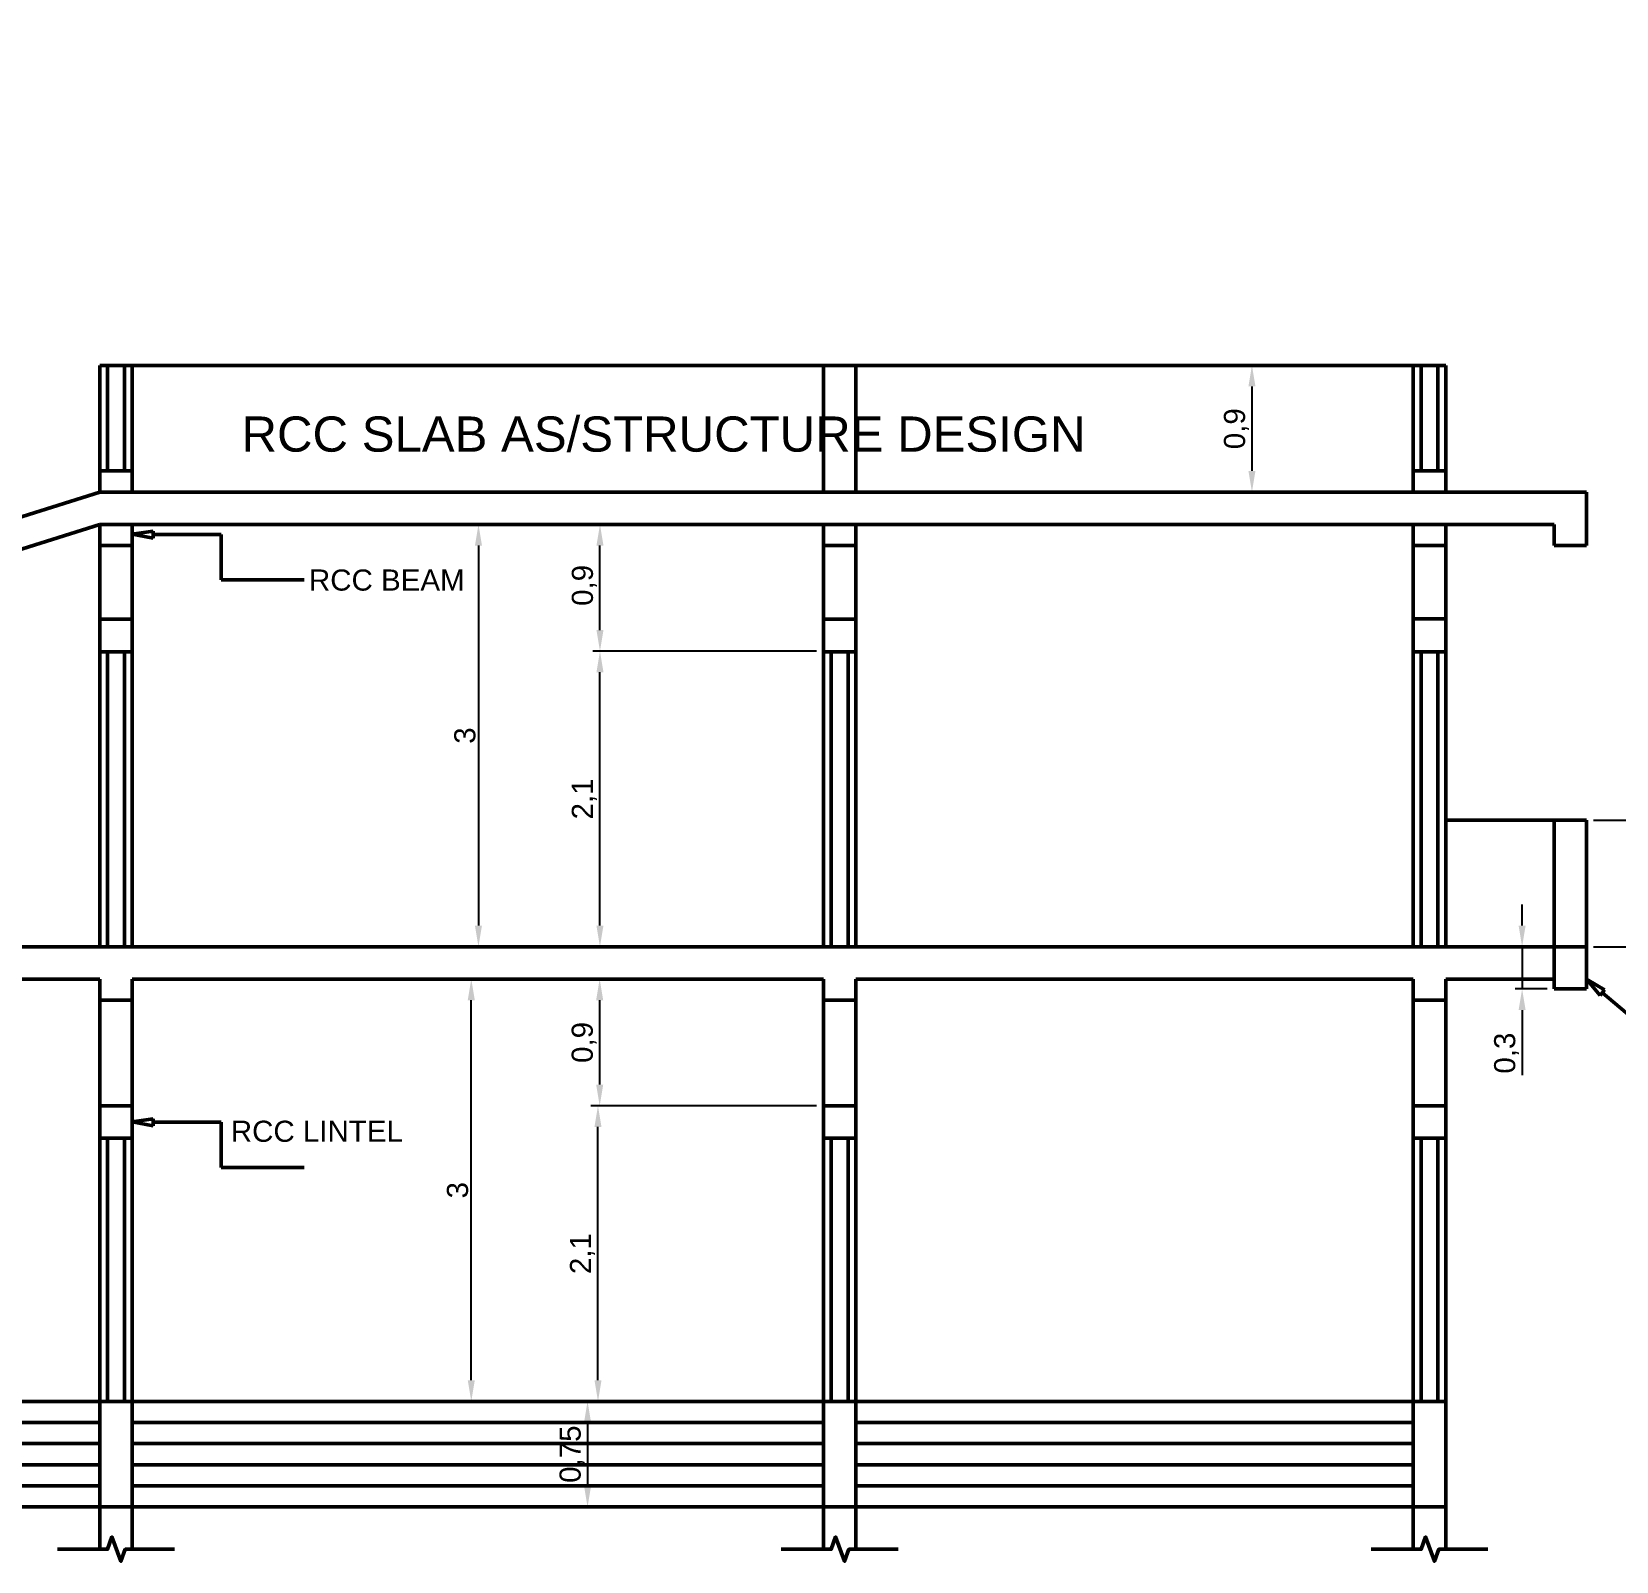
# Model space of a CAD drawing. Header units: metres. Extents: x 1078 to 2200, y 981 to 1979.
# Drawn here: x 1101.47 to 1112.72, y 1001.75 to 1012.61 of the extents above; entities that cross this region are included whole.
import ezdxf

# ---------------------------------------------------------------- set-up
doc = ezdxf.new("R2010")
doc.units = ezdxf.units.M
doc.layers.add('wall', color=7, linetype='Continuous', lineweight=50, plot=False)
doc.styles.get("Standard").update_dxf_attribs({"font": 'arial.ttf'})
doc.dimstyles.new('ISO-25', dxfattribs={"dimtxt": 0.15, "dimasz": 0.15, "dimexe": 0.05, "dimexo": 0.05, "dimgap": 0.02, "dimtad": 1, "dimtxsty": 'Standard', "dimcen": 2.5, "dimadec": 0, "dimazin": 0, "dimtfac": 1, "dimtmove": 0, "dimatfit": 3, "dimfxl": 1, "dimarcsym": 0})
pattern_1 = [(0, (0, 0), (0, 6.985), [5.08, -1.905]), (90, (0, 0), (-6.985, 4e-16), [5.08, -1.905])]
pattern_2 = [(0, (2.8176, 3.0386), (0, 6.985), [5.08, -1.905]), (90, (2.8176, 3.0386), (-6.985, 4e-16), [5.08, -1.905])]
pattern_3 = [(0, (0.3264, -2.611), (0, 6.985), [5.08, -1.905]), (90, (0.3264, -2.611), (-6.985, 4e-16), [5.08, -1.905])]
pattern_4 = [(0, (0, -2.3705), (0, 6.985), [5.08, -1.905]), (90, (0, -2.3705), (-6.985, 4e-16), [5.08, -1.905])]

# ---------------------------------------------------------------- blocks, each defined once
blk = doc.blocks.new('*D7')
at = {"layer": 'Defpoints', "color": 0, "transparency": 16777216}
for p in [(1105.488, 1004.983), (1107.089, 1004.983), (1107.089, 1002.883)]:
    blk.add_point(p, dxfattribs=at)
at = {"layer": 'wall', "color": 0, "lineweight": -2, "transparency": 16777216}
for p, q in [((1107.039, 1004.983), (1105.438, 1004.983)), ((1105.488, 1003.033), (1105.488, 1004.833)), ((1107.039, 1002.883), (1105.438, 1002.883))]:
    blk.add_line(p, q, dxfattribs=at)
at = {"layer": 'wall', "color": 0, "transparency": 16777216}
for points in [[(1105.463, 1004.833), (1105.513, 1004.833), (1105.488, 1004.983)], [(1105.463, 1003.033), (1105.513, 1003.033), (1105.488, 1002.883)]]:
    blk.add_solid(points, dxfattribs=at)
at = {"layer": 'wall', "color": 0, "transparency": 16777216, "insert": (1105.378, 1003.933), "char_height": 0.15, "attachment_point": 5, "rotation": 90}
blk.add_mtext('2,1', dxfattribs=at)
blk = doc.blocks.new('*D8')
at = {"layer": 'Defpoints', "color": 0, "transparency": 16777216}
for p in [(1105.5, 1005.883), (1107.089, 1005.883), (1107.089, 1004.983)]:
    blk.add_point(p, dxfattribs=at)
at = {"layer": 'wall', "color": 0, "lineweight": -2, "transparency": 16777216}
for p, q in [((1107.039, 1005.883), (1105.45, 1005.883)), ((1105.5, 1005.133), (1105.5, 1005.733)), ((1107.039, 1004.983), (1105.45, 1004.983))]:
    blk.add_line(p, q, dxfattribs=at)
at = {"layer": 'wall', "color": 0, "transparency": 16777216}
for points in [[(1105.475, 1005.733), (1105.525, 1005.733), (1105.5, 1005.883)], [(1105.475, 1005.133), (1105.525, 1005.133), (1105.5, 1004.983)]]:
    blk.add_solid(points, dxfattribs=at)
at = {"layer": 'wall', "color": 0, "transparency": 16777216, "insert": (1105.39, 1005.433), "char_height": 0.15, "attachment_point": 5, "rotation": 90}
blk.add_mtext('0,9', dxfattribs=at)
blk = doc.blocks.new('*D9')
at = {"layer": 'Defpoints', "color": 0, "transparency": 16777216}
for p in [(1104.588, 1005.883), (1107.089, 1005.883), (1107.089, 1002.883)]:
    blk.add_point(p, dxfattribs=at)
at = {"layer": 'wall', "color": 0, "lineweight": -2, "transparency": 16777216}
for p, q in [((1107.039, 1005.883), (1104.538, 1005.883)), ((1104.588, 1003.033), (1104.588, 1005.733)), ((1107.039, 1002.883), (1104.538, 1002.883))]:
    blk.add_line(p, q, dxfattribs=at)
at = {"layer": 'wall', "color": 0, "transparency": 16777216}
for points in [[(1104.563, 1005.733), (1104.613, 1005.733), (1104.588, 1005.883)], [(1104.563, 1003.033), (1104.613, 1003.033), (1104.588, 1002.883)]]:
    blk.add_solid(points, dxfattribs=at)
at = {"layer": 'wall', "color": 0, "transparency": 16777216, "insert": (1104.491, 1004.383), "char_height": 0.15, "attachment_point": 5, "rotation": 90}
blk.add_mtext('3', dxfattribs=at)
blk = doc.blocks.new('*D10')
at = {"layer": 'Defpoints', "color": 0, "transparency": 16777216}
for p in [(1107.089, 1002.883), (1105.414, 1002.133), (1107.089, 1002.133)]:
    blk.add_point(p, dxfattribs=at)
at = {"layer": 'wall', "color": 0, "lineweight": -2, "transparency": 16777216}
for p, q in [((1107.039, 1002.883), (1105.364, 1002.883)), ((1105.414, 1002.733), (1105.414, 1002.283)), ((1107.039, 1002.133), (1105.364, 1002.133))]:
    blk.add_line(p, q, dxfattribs=at)
at = {"layer": 'wall', "color": 0, "transparency": 16777216}
for points in [[(1105.389, 1002.733), (1105.439, 1002.733), (1105.414, 1002.883)], [(1105.389, 1002.283), (1105.439, 1002.283), (1105.414, 1002.133)]]:
    blk.add_solid(points, dxfattribs=at)
at = {"layer": 'wall', "color": 0, "transparency": 16777216, "insert": (1105.304, 1002.508), "char_height": 0.15, "attachment_point": 5, "rotation": 90}
blk.add_mtext('0,75', dxfattribs=at)
blk = doc.blocks.new('*D11')
at = {"layer": 'Defpoints', "color": 0, "transparency": 16777216}
for p in [(1105.502, 1009.113), (1107.089, 1009.113), (1107.089, 1008.213)]:
    blk.add_point(p, dxfattribs=at)
at = {"layer": 'wall', "color": 0, "lineweight": -2, "transparency": 16777216}
for p, q in [((1107.039, 1009.113), (1105.452, 1009.113)), ((1105.502, 1008.363), (1105.502, 1008.963)), ((1107.039, 1008.213), (1105.452, 1008.213))]:
    blk.add_line(p, q, dxfattribs=at)
at = {"layer": 'wall', "color": 0, "transparency": 16777216}
for points in [[(1105.477, 1008.963), (1105.527, 1008.963), (1105.502, 1009.113)], [(1105.477, 1008.363), (1105.527, 1008.363), (1105.502, 1008.213)]]:
    blk.add_solid(points, dxfattribs=at)
at = {"layer": 'wall', "color": 0, "transparency": 16777216, "insert": (1105.391, 1008.68), "char_height": 0.15, "attachment_point": 5, "rotation": 90}
blk.add_mtext('0,9', dxfattribs=at)
blk = doc.blocks.new('*D12')
at = {"layer": 'Defpoints', "color": 0, "transparency": 16777216}
for p in [(1111.509, 1010.243), (1110.133, 1009.343), (1111.509, 1009.343)]:
    blk.add_point(p, dxfattribs=at)
at = {"layer": 'wall', "color": 0, "lineweight": -2, "transparency": 16777216}
for p, q in [((1111.459, 1010.243), (1110.083, 1010.243)), ((1110.133, 1010.093), (1110.133, 1009.493)), ((1111.459, 1009.343), (1110.083, 1009.343))]:
    blk.add_line(p, q, dxfattribs=at)
at = {"layer": 'wall', "color": 0, "transparency": 16777216}
for points in [[(1110.108, 1010.093), (1110.158, 1010.093), (1110.133, 1010.243)], [(1110.108, 1009.493), (1110.158, 1009.493), (1110.133, 1009.343)]]:
    blk.add_solid(points, dxfattribs=at)
at = {"layer": 'wall', "color": 0, "transparency": 16777216, "insert": (1110.023, 1009.793), "char_height": 0.15, "attachment_point": 5, "rotation": 90}
blk.add_mtext('0,9', dxfattribs=at)
blk = doc.blocks.new('*D13')
at = {"layer": 'Defpoints', "color": 0, "transparency": 16777216}
for p in [(1105.502, 1008.213), (1107.089, 1008.213), (1107.089, 1006.113)]:
    blk.add_point(p, dxfattribs=at)
at = {"layer": 'wall', "color": 0, "lineweight": -2, "transparency": 16777216}
for p, q in [((1107.039, 1008.213), (1105.452, 1008.213)), ((1105.502, 1006.263), (1105.502, 1008.063)), ((1107.039, 1006.113), (1105.452, 1006.113))]:
    blk.add_line(p, q, dxfattribs=at)
at = {"layer": 'wall', "color": 0, "transparency": 16777216}
for points in [[(1105.477, 1008.063), (1105.527, 1008.063), (1105.502, 1008.213)], [(1105.477, 1006.263), (1105.527, 1006.263), (1105.502, 1006.113)]]:
    blk.add_solid(points, dxfattribs=at)
at = {"layer": 'wall', "color": 0, "transparency": 16777216, "insert": (1105.391, 1007.163), "char_height": 0.15, "attachment_point": 5, "rotation": 90}
blk.add_mtext('2,1', dxfattribs=at)
blk = doc.blocks.new('*D14')
at = {"layer": 'Defpoints', "color": 0, "transparency": 16777216}
for p in [(1107.089, 1009.113), (1104.639, 1006.113), (1107.089, 1006.113)]:
    blk.add_point(p, dxfattribs=at)
at = {"layer": 'wall', "color": 0, "lineweight": -2, "transparency": 16777216}
for p, q in [((1107.039, 1009.113), (1104.589, 1009.113)), ((1104.639, 1008.963), (1104.639, 1006.263)), ((1107.039, 1006.113), (1104.589, 1006.113))]:
    blk.add_line(p, q, dxfattribs=at)
at = {"layer": 'wall', "color": 0, "transparency": 16777216}
for points in [[(1104.614, 1008.963), (1104.664, 1008.963), (1104.639, 1009.113)], [(1104.614, 1006.263), (1104.664, 1006.263), (1104.639, 1006.113)]]:
    blk.add_solid(points, dxfattribs=at)
at = {"layer": 'wall', "color": 0, "transparency": 16777216, "insert": (1104.543, 1007.613), "char_height": 0.15, "attachment_point": 5, "rotation": 90}
blk.add_mtext('3', dxfattribs=at)
blk = doc.blocks.new('*D19')
at = {"layer": 'Defpoints', "color": 0, "transparency": 16777216}
for p in [(1112.279, 1006.113), (1112.052, 1005.813), (1112.279, 1005.813)]:
    blk.add_point(p, dxfattribs=at)
at = {"layer": 'wall', "color": 0, "lineweight": -2, "transparency": 16777216}
for p, q in [((1112.052, 1006.263), (1112.052, 1006.413)), ((1112.229, 1006.113), (1112.002, 1006.113)), ((1112.052, 1006.113), (1112.052, 1005.813)), ((1112.229, 1005.813), (1112.002, 1005.813)), ((1112.052, 1005.663), (1112.052, 1005.2))]:
    blk.add_line(p, q, dxfattribs=at)
at = {"layer": 'wall', "color": 0, "transparency": 16777216}
for points in [[(1112.027, 1006.263), (1112.077, 1006.263), (1112.052, 1006.113)], [(1112.027, 1005.663), (1112.077, 1005.663), (1112.052, 1005.813)]]:
    blk.add_solid(points, dxfattribs=at)
at = {"layer": 'wall', "color": 0, "transparency": 16777216, "insert": (1111.942, 1005.357), "char_height": 0.15, "attachment_point": 5, "rotation": 90}
blk.add_mtext('0,3', dxfattribs=at)
blk = doc.blocks.new('*D33')
at = {"layer": 'Defpoints', "color": 0, "transparency": 16777216}
for p in [(1112.509, 1007.013), (1112.509, 1006.113), (1113.465, 1006.113)]:
    blk.add_point(p, dxfattribs=at)
at = {"layer": 'wall', "color": 0, "lineweight": -2, "transparency": 16777216}
for p, q in [((1112.559, 1007.013), (1113.515, 1007.013)), ((1113.465, 1006.863), (1113.465, 1006.263)), ((1112.559, 1006.113), (1113.515, 1006.113))]:
    blk.add_line(p, q, dxfattribs=at)
at = {"layer": 'wall', "color": 0, "transparency": 16777216}
for points in [[(1113.44, 1006.863), (1113.49, 1006.863), (1113.465, 1007.013)], [(1113.44, 1006.263), (1113.49, 1006.263), (1113.465, 1006.113)]]:
    blk.add_solid(points, dxfattribs=at)
at = {"layer": 'wall', "color": 0, "transparency": 16777216, "insert": (1113.355, 1006.563), "char_height": 0.15, "attachment_point": 5, "rotation": 90}
blk.add_mtext('0,9', dxfattribs=at)

msp = doc.modelspace()

# ---------------------------------------------------------------- hatches: boundary and pattern name
at = {"layer": 'wall', "true_color": 0x000000}
h = msp.add_hatch(dxfattribs=at)
h.set_pattern_fill('ANGLE', color=18)
h.set_pattern_definition(pattern_1)
h.paths.add_polyline_path([(1102.124, 1012.614), (1102.004, 1012.614), (1102.004, 1011.864), (1102.124, 1011.864)])
h = msp.add_hatch(dxfattribs=at)
h.set_pattern_fill('ANGLE', color=18)
h.set_pattern_definition(pattern_1)
h.paths.add_polyline_path([(1111.454, 1012.614), (1111.334, 1012.614), (1111.334, 1011.864), (1111.454, 1011.864)])
h = msp.add_hatch(dxfattribs=at)
h.set_pattern_fill('ANGLE', color=18)
h.set_pattern_definition(pattern_1)
h.paths.add_polyline_path([(1102.124, 1012.354), (1102.004, 1012.354), (1102.004, 1011.604), (1102.124, 1011.604)])
h = msp.add_hatch(dxfattribs=at)
h.set_pattern_fill('ANGLE', color=18)
h.set_pattern_definition(pattern_1)
h.paths.add_polyline_path([(1111.454, 1012.354), (1111.334, 1012.354), (1111.334, 1011.604), (1111.454, 1011.604)])
h = msp.add_hatch(dxfattribs=at)
h.set_pattern_fill('ANGLE', color=18)
h.set_pattern_definition(pattern_1)
h.paths.add_polyline_path([(1101.949, 1011.484), (1101.949, 1011.714), (1098.997, 1010.784), (1098.997, 1010.584), (1099.219, 1010.584), (1099.219, 1010.624), (1099.319, 1010.655), (1099.319, 1010.814), (1099.549, 1010.814), (1099.549, 1010.728)])
h = msp.add_hatch(dxfattribs=at)
h.set_pattern_fill('ANGLE', color=18)
h.set_pattern_definition(pattern_1)
h.paths.add_polyline_path([(1112.509, 1011.714), (1111.509, 1011.714), (1101.949, 1011.714), (1101.949, 1011.484), (1112.279, 1011.484), (1112.279, 1011.334), (1112.509, 1011.334)])
h = msp.add_hatch(dxfattribs=at)
h.set_pattern_fill('ANGLE', color=18)
h.set_pattern_definition(pattern_1)
h.paths.add_polyline_path([(1102.179, 1011.484), (1101.949, 1011.484), (1101.949, 1011.334), (1102.179, 1011.334)])
h = msp.add_hatch(dxfattribs=at)
h.set_pattern_fill('ANGLE', color=18)
h.set_pattern_definition(pattern_1)
h.paths.add_polyline_path([(1107.319, 1011.484), (1107.089, 1011.484), (1107.089, 1011.334), (1107.319, 1011.334)])
h = msp.add_hatch(dxfattribs=at)
h.set_pattern_fill('ANGLE', color=18)
h.set_pattern_definition(pattern_1)
h.paths.add_polyline_path([(1111.509, 1011.484), (1111.279, 1011.484), (1111.279, 1011.334), (1111.509, 1011.334)])
h = msp.add_hatch(dxfattribs=at)
h.set_pattern_fill('ANGLE', color=18)
h.set_pattern_definition(pattern_1)
h.paths.add_polyline_path([(1102.179, 1011.354), (1101.949, 1011.354), (1101.949, 1011.204), (1102.179, 1011.204)])
h.paths.add_polyline_path([(1107.319, 1011.354), (1107.089, 1011.354), (1107.089, 1011.204), (1107.319, 1011.204)])
h.paths.add_polyline_path([(1111.509, 1011.354), (1111.279, 1011.354), (1111.279, 1011.204), (1111.509, 1011.204)])
h.paths.add_polyline_path([(1111.509, 1008.254), (1111.279, 1008.254), (1111.279, 1008.104), (1111.509, 1008.104)])
h.paths.add_polyline_path([(1107.319, 1008.254), (1107.089, 1008.254), (1107.089, 1008.104), (1107.319, 1008.104)])
h.paths.add_polyline_path([(1102.179, 1008.254), (1101.949, 1008.254), (1101.949, 1008.104), (1102.179, 1008.104)])
h = msp.add_hatch(dxfattribs=at)
h.set_pattern_fill('ANGLE', color=18)
h.set_pattern_definition([(0, (1.647, 0.762), (0, 6.985), [5.08, -1.905]), (90, (1.647, 0.762), (-6.985, 4e-16), [5.08, -1.905])])
h.paths.add_polyline_path([(1102.179, 1010.81), (1101.949, 1010.81), (1101.949, 1010.58), (1102.179, 1010.58)])
h = msp.add_hatch(dxfattribs=at)
h.set_pattern_fill('ANGLE', color=18)
h.set_pattern_definition([(0, (6.5054, 0.364), (0, 6.985), [5.08, -1.905]), (90, (6.5054, 0.364), (-6.985, 4e-16), [5.08, -1.905])])
h.paths.add_polyline_path([(1107.319, 1010.814), (1107.089, 1010.814), (1107.089, 1010.584), (1107.319, 1010.584)])
h = msp.add_hatch(dxfattribs=at)
h.set_pattern_fill('ANGLE', color=18)
h.set_pattern_definition([(0, (10.154, 0.291), (0, 6.985), [5.08, -1.905]), (90, (10.154, 0.291), (-6.985, 4e-16), [5.08, -1.905])])
h.paths.add_polyline_path([(1111.509, 1010.814), (1111.279, 1010.814), (1111.279, 1010.584), (1111.509, 1010.584)])
h = msp.add_hatch(dxfattribs=at)
h.set_pattern_fill('ANGLE', color=18)
h.set_pattern_definition([(0, (0.368, -0.166), (0, 6.985), [5.08, -1.905]), (90, (0.368, -0.166), (-6.985, 4e-16), [5.08, -1.905])])
h.paths.add_polyline_path([(1102.124, 1010.584), (1102.004, 1010.584), (1102.004, 1010.354), (1102.124, 1010.354)])
h = msp.add_hatch(dxfattribs=at)
h.set_pattern_fill('ANGLE', color=18)
h.set_pattern_definition([(0, (0.3314, 0.042), (0, 6.985), [5.08, -1.905]), (90, (0.3314, 0.042), (-6.985, 4e-16), [5.08, -1.905])])
h.paths.add_polyline_path([(1107.264, 1010.584), (1107.144, 1010.584), (1107.144, 1010.354), (1107.264, 1010.354)])
h = msp.add_hatch(dxfattribs=at)
h.set_pattern_fill('ANGLE', color=18)
h.set_pattern_definition([(0, (-1.071, -0.096), (0, 6.985), [5.08, -1.905]), (90, (-1.071, -0.096), (-6.985, 4e-16), [5.08, -1.905])])
h.paths.add_polyline_path([(1111.454, 1010.584), (1111.334, 1010.584), (1111.334, 1010.354), (1111.454, 1010.354)])
h = msp.add_hatch(dxfattribs=at)
h.set_pattern_fill('ANGLE', color=18)
h.set_pattern_definition([(0, (-0.594, 0.3155), (0, 6.985), [5.08, -1.905]), (90, (-0.594, 0.3155), (-6.985, 4e-16), [5.08, -1.905])])
h.paths.add_polyline_path([(1102.179, 1010.454), (1101.949, 1010.454), (1101.949, 1010.224), (1102.179, 1010.224)])
h = msp.add_hatch(dxfattribs=at)
h.set_pattern_fill('ANGLE', color=18)
h.set_pattern_definition([(0, (2.2575, 0.8835), (0, 6.985), [5.08, -1.905]), (90, (2.2575, 0.8835), (-6.985, 4e-16), [5.08, -1.905])])
h.paths.add_polyline_path([(1107.319, 1010.454), (1107.089, 1010.454), (1107.089, 1010.224), (1107.319, 1010.224)])
h = msp.add_hatch(dxfattribs=at)
h.set_pattern_fill('ANGLE', color=18)
h.set_pattern_definition([(0, (-2.109, 0.725), (0, 6.985), [5.08, -1.905]), (90, (-2.109, 0.725), (-6.985, 4e-16), [5.08, -1.905])])
h.paths.add_polyline_path([(1111.509, 1010.454), (1111.279, 1010.454), (1111.279, 1010.224), (1111.509, 1010.224)])
h = msp.add_hatch(dxfattribs=at)
h.set_pattern_fill('ANGLE', color=18)
h.set_pattern_definition(pattern_1)
h.paths.add_polyline_path([(1102.124, 1010.354), (1102.004, 1010.354), (1102.004, 1008.484), (1102.124, 1008.484)])
h = msp.add_hatch(dxfattribs=at)
h.set_pattern_fill('ANGLE', color=18)
h.set_pattern_definition([(0, (-1.112, -0.196), (0, 6.985), [5.08, -1.905]), (90, (-1.112, -0.196), (-6.985, 4e-16), [5.08, -1.905])])
h.paths.add_polyline_path([(1102.124, 1010.354), (1102.004, 1010.354), (1102.004, 1010.35), (1102.124, 1010.35)])
h = msp.add_hatch(dxfattribs=at)
h.set_pattern_fill('ANGLE', color=18)
h.set_pattern_definition(pattern_1)
h.paths.add_polyline_path([(1107.264, 1010.354), (1107.144, 1010.354), (1107.144, 1008.484), (1107.264, 1008.484)])
h = msp.add_hatch(dxfattribs=at)
h.set_pattern_fill('ANGLE', color=18)
h.set_pattern_definition(pattern_1)
h.paths.add_polyline_path([(1111.454, 1010.354), (1111.334, 1010.354), (1111.334, 1008.484), (1111.454, 1008.484)])
h = msp.add_hatch(dxfattribs=at)
h.set_pattern_fill('ANGLE', color=18)
h.set_pattern_definition(pattern_4)
h.paths.add_polyline_path([(1111.454, 1010.243), (1111.334, 1010.243), (1111.334, 1009.493), (1111.454, 1009.493)])
h.paths.add_polyline_path([(1111.509, 1009.113), (1111.279, 1009.113), (1111.279, 1008.963), (1111.509, 1008.963)])
h.paths.add_polyline_path([(1107.319, 1009.113), (1107.089, 1009.113), (1107.089, 1008.963), (1107.319, 1008.963)])
h.paths.add_polyline_path([(1102.179, 1009.113), (1101.949, 1009.113), (1101.949, 1008.963), (1102.179, 1008.963)])
h.paths.add_polyline_path([(1102.179, 1008.439), (1101.949, 1008.439), (1101.949, 1008.213), (1102.179, 1008.213)])
h.paths.add_polyline_path([(1107.319, 1008.443), (1107.089, 1008.443), (1107.089, 1008.213), (1107.144, 1008.213), (1107.144, 1007.983), (1107.144, 1006.113), (1107.264, 1006.113), (1107.264, 1007.983), (1107.264, 1008.213), (1107.319, 1008.213)])
h.paths.add_polyline_path([(1111.509, 1008.443), (1111.279, 1008.443), (1111.279, 1008.213), (1111.334, 1008.213), (1111.334, 1007.983), (1111.334, 1006.113), (1111.454, 1006.113), (1111.454, 1007.983), (1111.454, 1008.213), (1111.509, 1008.213)])
h.paths.add_polyline_path([(1102.124, 1007.983), (1102.004, 1007.983), (1102.004, 1006.113), (1102.124, 1006.113)])
h.paths.add_polyline_path([(1102.124, 1008.213), (1102.004, 1008.213), (1102.004, 1007.983), (1102.124, 1007.983)])
h = msp.add_hatch(dxfattribs=at)
h.set_pattern_fill('ANGLE', color=18)
h.set_pattern_definition(pattern_4)
h.paths.add_polyline_path([(1102.124, 1010.243), (1102.004, 1010.243), (1102.004, 1009.493), (1102.124, 1009.493)])
h = msp.add_hatch(dxfattribs=at)
h.set_pattern_fill('ANGLE', color=18)
h.set_pattern_definition([(0, (-3.3286, -1.9935), (0, 6.985), [5.08, -1.905]), (90, (-3.3286, -1.9935), (-6.985, 4e-16), [5.08, -1.905])])
h.paths.add_polyline_path([(1102.124, 1010.224), (1102.004, 1010.224), (1102.004, 1008.354), (1102.124, 1008.354)])
h = msp.add_hatch(dxfattribs=at)
h.set_pattern_fill('ANGLE', color=18, angle=90)
h.set_pattern_definition([(90, (2117.0954, -95.2865), (-6.985, 4e-16), [5.08, -1.905]), (180, (2117.0954, -95.2865), (-9e-16, -6.985), [5.08, -1.905])])
h.paths.add_polyline_path([(1107.144, 1010.224), (1107.144, 1008.354), (1107.264, 1008.354), (1107.264, 1010.224)])
h = msp.add_hatch(dxfattribs=at)
h.set_pattern_fill('ANGLE', color=18)
h.set_pattern_definition([(0, (-0.5755, -0.527), (0, 6.985), [5.08, -1.905]), (90, (-0.5755, -0.527), (-6.985, 4e-16), [5.08, -1.905])])
h.paths.add_polyline_path([(1111.454, 1010.224), (1111.334, 1010.224), (1111.334, 1008.354), (1111.454, 1008.354)])
h = msp.add_hatch(dxfattribs=at)
h.set_pattern_fill('ANGLE', color=18)
h.set_pattern_definition(pattern_4)
h.paths.add_polyline_path([(1112.509, 1009.343), (1111.509, 1009.343), (1101.949, 1009.343), (1098.997, 1008.413), (1098.997, 1008.213), (1099.219, 1008.213), (1099.219, 1008.253), (1099.319, 1008.285), (1099.319, 1008.213), (1099.549, 1008.213), (1099.549, 1008.357), (1101.949, 1009.113), (1112.279, 1009.113), (1112.279, 1008.963), (1112.509, 1008.963)])
h = msp.add_hatch(dxfattribs=at)
h.set_pattern_fill('ANGLE', color=18)
h.set_pattern_definition([(0, (-19.54, 3.649), (0, 6.985), [5.08, -1.905]), (90, (-19.54, 3.649), (-6.985, 4e-16), [5.08, -1.905])])
h.paths.add_polyline_path([(1101.949, 1008.484), (1100.749, 1008.484), (1100.749, 1008.254), (1101.949, 1008.254)])
h = msp.add_hatch(dxfattribs=at)
h.set_pattern_fill('ANGLE', color=18)
h.set_pattern_definition([(0, (1.611, 0.3174), (0, 6.985), [5.08, -1.905]), (90, (1.611, 0.3174), (-6.985, 4e-16), [5.08, -1.905])])
h.paths.add_polyline_path([(1102.179, 1008.484), (1101.949, 1008.484), (1101.949, 1008.254), (1102.179, 1008.254)])
h = msp.add_hatch(dxfattribs=at)
h.set_pattern_fill('ANGLE', color=18)
h.set_pattern_definition([(0, (-19.222, 5.1564), (0, 6.985), [5.08, -1.905]), (90, (-19.222, 5.1564), (-6.985, 4e-16), [5.08, -1.905])])
h.paths.add_polyline_path([(1104.639, 1008.484), (1102.179, 1008.484), (1102.179, 1008.254), (1104.639, 1008.254)])
h = msp.add_hatch(dxfattribs=at)
h.set_pattern_fill('ANGLE', color=18)
h.set_pattern_definition([(0, (-18.064, 25.264), (0, 6.985), [5.08, -1.905]), (90, (-18.064, 25.264), (-6.985, 4e-16), [5.08, -1.905])])
h.paths.add_polyline_path([(1107.089, 1008.484), (1104.639, 1008.484), (1104.639, 1008.254), (1107.089, 1008.254)])
h = msp.add_hatch(dxfattribs=at)
h.set_pattern_fill('ANGLE', color=18)
h.set_pattern_definition([(0, (6.934, -0.718), (0, 6.985), [5.08, -1.905]), (90, (6.934, -0.718), (-6.985, 4e-16), [5.08, -1.905])])
h.paths.add_polyline_path([(1107.319, 1008.484), (1107.089, 1008.484), (1107.089, 1008.254), (1107.319, 1008.254)])
h = msp.add_hatch(dxfattribs=at)
h.set_pattern_fill('ANGLE', color=18)
h.set_pattern_definition([(0, (-25.5704, -3.071), (0, 6.985), [5.08, -1.905]), (90, (-25.5704, -3.071), (-6.985, 4e-16), [5.08, -1.905])])
h.paths.add_polyline_path([(1111.279, 1008.484), (1107.319, 1008.484), (1107.319, 1008.254), (1111.279, 1008.254)])
h = msp.add_hatch(dxfattribs=at)
h.set_pattern_fill('ANGLE', color=18)
h.set_pattern_definition([(0, (10.5564, -1.119), (0, 6.985), [5.08, -1.905]), (90, (10.5564, -1.119), (-6.985, 4e-16), [5.08, -1.905])])
h.paths.add_polyline_path([(1111.509, 1008.484), (1111.279, 1008.484), (1111.279, 1008.254), (1111.509, 1008.254)])
h = msp.add_hatch(dxfattribs=at)
h.set_pattern_fill('ANGLE', color=18)
h.set_pattern_definition(pattern_1)
h.paths.add_polyline_path([(1112.279, 1008.484), (1111.509, 1008.484), (1111.509, 1008.254), (1112.279, 1008.254)])
h = msp.add_hatch(dxfattribs=at)
h.set_pattern_fill('ANGLE', color=18)
h.set_pattern_definition(pattern_1)
h.paths.add_polyline_path([(1112.509, 1008.484), (1112.279, 1008.484), (1112.279, 1008.254), (1112.509, 1008.254)])
h = msp.add_hatch(dxfattribs=at)
h.set_pattern_fill('ANGLE', color=18)
h.set_pattern_definition([(0, (-22.9926, -4.2336), (0, 6.985), [5.08, -1.905]), (90, (-22.9926, -4.2336), (-6.985, 4e-16), [5.08, -1.905])])
h.paths.add_polyline_path([(1112.279, 1008.054), (1112.509, 1008.054), (1112.509, 1008.354), (1099.319, 1008.354), (1099.319, 1008.254), (1112.279, 1008.254)])
h = msp.add_hatch(dxfattribs=at)
h.set_pattern_fill('ANGLE', color=18)
h.set_pattern_definition(pattern_1)
h.paths.add_polyline_path([(1102.179, 1008.254), (1101.949, 1008.254), (1101.949, 1008.104), (1102.179, 1008.104)])
h = msp.add_hatch(dxfattribs=at)
h.set_pattern_fill('ANGLE', color=18)
h.set_pattern_definition(pattern_1)
h.paths.add_polyline_path([(1107.319, 1008.254), (1107.089, 1008.254), (1107.089, 1008.104), (1107.319, 1008.104)])
h = msp.add_hatch(dxfattribs=at)
h.set_pattern_fill('ANGLE', color=18)
h.set_pattern_definition(pattern_1)
h.paths.add_polyline_path([(1111.509, 1008.254), (1111.279, 1008.254), (1111.279, 1008.104), (1111.509, 1008.104)])
h = msp.add_hatch(dxfattribs=at)
h.set_pattern_fill('ANGLE', color=18)
h.set_pattern_definition(pattern_1)
h.paths.add_polyline_path([(1112.509, 1008.254), (1112.279, 1008.254), (1112.279, 1008.184), (1112.509, 1008.184)])
h = msp.add_hatch(dxfattribs=at)
h.set_pattern_fill('ANGLE', color=18)
h.set_pattern_definition([(0, (3.819, 0.334), (0, 6.985), [5.08, -1.905]), (90, (3.819, 0.334), (-6.985, 4e-16), [5.08, -1.905])])
h.paths.add_polyline_path([(1105.943, 1007.458), (1105.823, 1007.458), (1105.823, 1005.588), (1105.943, 1005.588)])
h = msp.add_hatch(dxfattribs=at)
h.set_pattern_fill('ANGLE', color=18)
h.set_pattern_definition([(0, (-2.486, 3.7746), (0, 6.985), [5.08, -1.905]), (90, (-2.486, 3.7746), (-6.985, 4e-16), [5.08, -1.905])])
h.paths.add_polyline_path([(1102.179, 1007.354), (1101.949, 1007.354), (1101.949, 1007.124), (1102.179, 1007.124)])
h = msp.add_hatch(dxfattribs=at)
h.set_pattern_fill('ANGLE', color=18)
h.set_pattern_definition(pattern_1)
h.paths.add_polyline_path([(1102.179, 1007.354), (1101.949, 1007.354), (1101.949, 1007.124), (1102.179, 1007.124)])
h = msp.add_hatch(dxfattribs=at)
h.set_pattern_fill('ANGLE', color=18)
h.set_pattern_definition(pattern_2)
h.paths.add_polyline_path([(1107.319, 1007.354), (1107.089, 1007.354), (1107.089, 1007.124), (1107.319, 1007.124)])
h = msp.add_hatch(dxfattribs=at)
h.set_pattern_fill('ANGLE', color=18)
h.set_pattern_definition(pattern_1)
h.paths.add_polyline_path([(1107.319, 1007.354), (1107.089, 1007.354), (1107.089, 1007.124), (1107.319, 1007.124)])
h = msp.add_hatch(dxfattribs=at)
h.set_pattern_fill('ANGLE', color=18)
h.set_pattern_definition(pattern_2)
h.paths.add_polyline_path([(1111.279, 1007.354), (1111.509, 1007.354), (1111.509, 1007.124), (1111.279, 1007.124)])
h = msp.add_hatch(dxfattribs=at)
h.set_pattern_fill('ANGLE', color=18)
h.set_pattern_definition(pattern_1)
h.paths.add_polyline_path([(1111.509, 1007.354), (1111.279, 1007.354), (1111.279, 1007.124), (1111.509, 1007.124)])
h = msp.add_hatch(dxfattribs=at)
h.set_pattern_fill('ANGLE', color=18)
h.set_pattern_definition(pattern_1)
h.paths.add_polyline_path([(1111.509, 1007.354), (1111.279, 1007.354), (1111.279, 1007.124), (1111.509, 1007.124)])
h = msp.add_hatch(dxfattribs=at)
h.set_pattern_fill('ANGLE', color=18)
h.set_pattern_definition(pattern_1)
h.paths.add_polyline_path([(1102.124, 1007.124), (1102.004, 1007.124), (1102.004, 1005.254), (1102.124, 1005.254)])
h = msp.add_hatch(dxfattribs=at)
h.set_pattern_fill('ANGLE', color=18)
h.set_pattern_definition(pattern_1)
h.paths.add_polyline_path([(1102.124, 1007.124), (1102.004, 1007.124), (1102.004, 1005.254), (1102.124, 1005.254)])
h = msp.add_hatch(dxfattribs=at)
h.set_pattern_fill('ANGLE', color=18)
h.set_pattern_definition(pattern_3)
h.paths.add_polyline_path([(1107.264, 1007.124), (1107.144, 1007.124), (1107.144, 1005.254), (1107.264, 1005.254)])
h = msp.add_hatch(dxfattribs=at)
h.set_pattern_fill('ANGLE', color=18)
h.set_pattern_definition([(0, (-1.067, -0.683), (0, 6.985), [5.08, -1.905]), (90, (-1.067, -0.683), (-6.985, 4e-16), [5.08, -1.905])])
h.paths.add_polyline_path([(1107.264, 1007.124), (1107.144, 1007.124), (1107.144, 1005.254), (1107.264, 1005.254)])
h = msp.add_hatch(dxfattribs=at)
h.set_pattern_fill('ANGLE', color=18)
h.set_pattern_definition([(0, (5.145, 1e-13), (0, 6.985), [5.08, -1.905]), (90, (5.145, 1e-13), (-6.985, 4e-16), [5.08, -1.905])])
h.paths.add_polyline_path([(1107.269, 1007.124), (1107.149, 1007.124), (1107.149, 1005.254), (1107.269, 1005.254)])
h = msp.add_hatch(dxfattribs=at)
h.set_pattern_fill('ANGLE', color=18)
h.set_pattern_definition(pattern_3)
h.paths.add_polyline_path([(1111.334, 1007.124), (1111.454, 1007.124), (1111.454, 1005.254), (1111.334, 1005.254)])
h = msp.add_hatch(dxfattribs=at)
h.set_pattern_fill('ANGLE', color=18)
h.set_pattern_definition([(0, (-3.0445, -1.319), (0, 6.985), [5.08, -1.905]), (90, (-3.0445, -1.319), (-6.985, 4e-16), [5.08, -1.905])])
h.paths.add_polyline_path([(1111.454, 1007.124), (1111.334, 1007.124), (1111.334, 1005.254), (1111.454, 1005.254)])
h = msp.add_hatch(dxfattribs=at)
h.set_pattern_fill('ANGLE', color=18)
h.set_pattern_definition([(0, (1.567, -0.694), (0, 6.985), [5.08, -1.905]), (90, (1.567, -0.694), (-6.985, 4e-16), [5.08, -1.905])])
h.paths.add_polyline_path([(1111.454, 1007.124), (1111.334, 1007.124), (1111.334, 1005.254), (1111.454, 1005.254)])
h = msp.add_hatch(dxfattribs=at)
h.set_pattern_fill('ANGLE', color=18)
h.set_pattern_definition([(0, (-39.504, 24.355), (0, 6.985), [5.08, -1.905]), (90, (-39.504, 24.355), (-6.985, 4e-16), [5.08, -1.905])])
h.paths.add_polyline_path([(1101.949, 1006.113), (1099.549, 1006.113), (1099.549, 1005.883), (1101.949, 1005.883)])
h = msp.add_hatch(dxfattribs=at)
h.set_pattern_fill('ANGLE', color=18)
h.set_pattern_definition([(0, (-23.9735, 9.966), (0, 6.985), [5.08, -1.905]), (90, (-23.9735, 9.966), (-6.985, 4e-16), [5.08, -1.905])])
h.paths.add_polyline_path([(1102.179, 1006.113), (1101.949, 1006.113), (1101.949, 1005.883), (1102.179, 1005.883)])
h = msp.add_hatch(dxfattribs=at)
h.set_pattern_fill('ANGLE', color=18)
h.set_pattern_definition([(0, (88.6024, 37.611), (0, 6.985), [5.08, -1.905]), (90, (88.6024, 37.611), (-6.985, 4e-16), [5.08, -1.905])])
h.paths.add_polyline_path([(1107.089, 1006.113), (1102.179, 1006.113), (1102.179, 1005.883), (1107.089, 1005.883)])
h = msp.add_hatch(dxfattribs=at)
h.set_pattern_fill('ANGLE', color=18)
h.set_pattern_definition([(0, (-18.2734, 10.02), (0, 6.985), [5.08, -1.905]), (90, (-18.2734, 10.02), (-6.985, 4e-16), [5.08, -1.905])])
h.paths.add_polyline_path([(1107.319, 1006.113), (1107.089, 1006.113), (1107.089, 1005.883), (1107.319, 1005.883)])
h = msp.add_hatch(dxfattribs=at)
h.set_pattern_fill('ANGLE', color=18)
h.set_pattern_definition([(0, (-69.275, 63.835), (0, 6.985), [5.08, -1.905]), (90, (-69.275, 63.835), (-6.985, 4e-16), [5.08, -1.905])])
h.paths.add_polyline_path([(1111.279, 1006.113), (1107.319, 1006.113), (1107.319, 1005.883), (1111.279, 1005.883)])
h = msp.add_hatch(dxfattribs=at)
h.set_pattern_fill('ANGLE', color=18)
h.set_pattern_definition([(0, (-14.277, 9.662), (0, 6.985), [5.08, -1.905]), (90, (-14.277, 9.662), (-6.985, 4e-16), [5.08, -1.905])])
h.paths.add_polyline_path([(1111.509, 1006.113), (1111.279, 1006.113), (1111.279, 1005.883), (1111.509, 1005.883)])
h = msp.add_hatch(dxfattribs=at)
h.set_pattern_fill('ANGLE', color=18)
h.set_pattern_definition([(0, (-18.6105, 9.016), (0, 6.985), [5.08, -1.905]), (90, (-18.6105, 9.016), (-6.985, 4e-16), [5.08, -1.905])])
h.paths.add_polyline_path([(1112.279, 1006.113), (1111.509, 1006.113), (1111.509, 1005.883), (1112.279, 1005.883)])
h = msp.add_hatch(dxfattribs=at)
h.set_pattern_fill('ANGLE', color=18)
h.set_pattern_definition(pattern_4)
h.paths.add_polyline_path([(1112.509, 1006.113), (1112.279, 1006.113), (1112.279, 1005.883), (1112.509, 1005.883)])
h.paths.add_polyline_path([(1112.509, 1005.883), (1112.279, 1005.883), (1112.279, 1005.813), (1112.509, 1005.813)])
h = msp.add_hatch(dxfattribs=at)
h.set_pattern_fill('ANGLE', color=18)
h.set_pattern_definition(pattern_4)
h.paths.add_polyline_path([(1102.179, 1005.883), (1101.949, 1005.883), (1101.949, 1005.733), (1102.179, 1005.733)])
h = msp.add_hatch(dxfattribs=at)
h.set_pattern_fill('ANGLE', color=18)
h.set_pattern_definition(pattern_4)
h.paths.add_polyline_path([(1107.319, 1005.883), (1107.089, 1005.883), (1107.089, 1005.733), (1107.319, 1005.733)])
h = msp.add_hatch(dxfattribs=at)
h.set_pattern_fill('ANGLE', color=18)
h.set_pattern_definition(pattern_4)
h.paths.add_polyline_path([(1111.509, 1005.883), (1111.279, 1005.883), (1111.279, 1005.733), (1111.509, 1005.733)])
h = msp.add_hatch(dxfattribs=at)
h.set_pattern_fill('ANGLE', color=18)
h.set_pattern_definition(pattern_4)
h.paths.add_polyline_path([(1102.179, 1004.983), (1101.949, 1004.983), (1101.949, 1004.753), (1102.179, 1004.753)])
h = msp.add_hatch(dxfattribs=at)
h.set_pattern_fill('ANGLE', color=18)
h.set_pattern_definition(pattern_4)
h.paths.add_polyline_path([(1107.319, 1004.983), (1107.089, 1004.983), (1107.089, 1004.753), (1107.319, 1004.753)])
h = msp.add_hatch(dxfattribs=at)
h.set_pattern_fill('ANGLE', color=18)
h.set_pattern_definition(pattern_4)
h.paths.add_polyline_path([(1111.509, 1004.983), (1111.279, 1004.983), (1111.279, 1004.753), (1111.509, 1004.753)])
h = msp.add_hatch(dxfattribs=at)
h.set_pattern_fill('ANGLE', color=18)
h.set_pattern_definition(pattern_4)
h.paths.add_polyline_path([(1102.124, 1004.753), (1102.004, 1004.753), (1102.004, 1002.883), (1102.124, 1002.883)])
h = msp.add_hatch(dxfattribs=at)
h.set_pattern_fill('ANGLE', color=18, angle=90)
h.set_pattern_definition([(90, (2112.934, -113.0554), (-6.985, 4e-16), [5.08, -1.905]), (180, (2112.934, -113.0554), (-9e-16, -6.985), [5.08, -1.905])])
h.paths.add_polyline_path([(1107.144, 1004.753), (1107.144, 1002.883), (1107.264, 1002.883), (1107.264, 1004.753)])
h = msp.add_hatch(dxfattribs=at)
h.set_pattern_fill('ANGLE', color=18)
h.set_pattern_definition([(0, (-28.1515, -6.802), (0, 6.985), [5.08, -1.905]), (90, (-28.1515, -6.802), (-6.985, 4e-16), [5.08, -1.905])])
h.paths.add_polyline_path([(1111.454, 1004.753), (1111.334, 1004.753), (1111.334, 1002.883), (1111.454, 1002.883)])

# ---------------------------------------------------------------- linework, layer by layer
at = {"layer": 'wall'}
for p, q in [((1111.509, 1010.243), (1101.949, 1010.243)), ((1101.949, 1009.343), (1101.949, 1010.243)), ((1102.004, 1009.493), (1102.004, 1010.243)), ((1102.124, 1009.493), (1102.124, 1010.243)), ((1102.179, 1009.343), (1102.179, 1010.243)), ((1107.089, 1009.343), (1107.089, 1010.243)), ((1107.319, 1009.343), (1107.319, 1010.243)), ((1111.279, 1009.343), (1111.279, 1010.243)), ((1111.334, 1009.493), (1111.334, 1010.243)), ((1111.454, 1009.493), (1111.454, 1010.243)), ((1111.509, 1009.343), (1111.509, 1010.243)), ((1102.179, 1009.493), (1101.949, 1009.493)), ((1111.509, 1009.493), (1111.279, 1009.493)), ((1111.509, 1009.343), (1111.509, 1009.493)), ((1101.949, 1009.343), (1098.997, 1008.413)), ((1111.509, 1009.343), (1101.949, 1009.343)), ((1111.509, 1009.343), (1112.509, 1009.343)), ((1112.509, 1008.963), (1112.509, 1009.343)), ((1101.949, 1009.113), (1099.549, 1008.357)), ((1112.279, 1009.113), (1101.949, 1009.113)), ((1101.949, 1006.113), (1101.949, 1009.113)), ((1102.179, 1006.113), (1102.179, 1009.113)), ((1102.328, 1009.066), (1102.179, 1009.043)), ((1102.328, 1009.016), (1102.328, 1009.066)), ((1107.089, 1006.113), (1107.089, 1009.113)), ((1107.319, 1006.113), (1107.319, 1009.113)), ((1111.279, 1006.113), (1111.279, 1009.113)), ((1111.509, 1006.113), (1111.509, 1009.113)), ((1112.279, 1008.963), (1112.279, 1009.113)), ((1102.179, 1008.963), (1101.949, 1008.963)), ((1102.179, 1009.043), (1102.328, 1009.016)), ((1102.328, 1009.041), (1102.811, 1009.041)), ((1102.811, 1009.041), (1102.811, 1008.72)), ((1107.319, 1008.963), (1107.089, 1008.963)), ((1111.509, 1008.963), (1111.279, 1008.963)), ((1112.279, 1008.963), (1112.509, 1008.963)), ((1102.811, 1008.72), (1103.402, 1008.72)), ((1101.949, 1008.439), (1102.179, 1008.439)), ((1107.089, 1008.441), (1107.319, 1008.441)), ((1111.279, 1008.443), (1111.509, 1008.443)), ((1101.949, 1008.209), (1102.179, 1008.209)), ((1102.004, 1006.113), (1102.004, 1008.209)), ((1102.124, 1006.113), (1102.124, 1008.209)), ((1107.089, 1008.209), (1107.319, 1008.209)), ((1107.144, 1006.113), (1107.144, 1008.209)), ((1107.264, 1006.113), (1107.264, 1008.209)), ((1111.279, 1008.209), (1111.509, 1008.209)), ((1111.334, 1006.113), (1111.334, 1008.209)), ((1111.454, 1006.113), (1111.454, 1008.209)), ((1112.509, 1007.013), (1111.509, 1007.013)), ((1112.279, 1006.113), (1112.279, 1007.013)), ((1112.509, 1005.813), (1112.509, 1007.013)), ((1112.509, 1006.113), (1111.334, 1006.113)), ((1112.279, 1006.113), (1112.509, 1006.113)), ((1112.279, 1005.883), (1112.279, 1006.113)), ((1101.949, 1002.133), (1101.949, 1005.883)), ((1102.179, 1002.133), (1102.179, 1005.883)), ((1102.179, 1004.983), (1102.179, 1005.883)), ((1107.089, 1002.133), (1107.089, 1005.883)), ((1107.319, 1002.133), (1107.319, 1005.883)), ((1111.279, 1002.133), (1111.279, 1005.883)), ((1111.509, 1002.133), (1111.509, 1005.883)), ((1111.509, 1005.883), (1112.279, 1005.883)), ((1112.279, 1005.813), (1112.279, 1005.883)), ((1112.509, 1005.813), (1112.279, 1005.813)), ((1112.638, 1005.806), (1112.509, 1005.883)), ((1112.509, 1005.883), (1112.606, 1005.767)), ((1112.509, 1005.883), (1112.509, 1005.813)), ((1112.606, 1005.767), (1112.638, 1005.806)), ((1112.622, 1005.786), (1112.968, 1005.495)), ((1102.179, 1005.733), (1101.949, 1005.733)), ((1107.319, 1005.733), (1107.089, 1005.733)), ((1111.509, 1005.733), (1111.279, 1005.733)), ((1102.179, 1004.753), (1102.179, 1004.983)), ((1102.328, 1004.891), (1102.179, 1004.868)), ((1102.328, 1004.841), (1102.328, 1004.891)), ((1102.179, 1004.868), (1102.328, 1004.841)), ((1102.328, 1004.866), (1102.811, 1004.866)), ((1102.811, 1004.866), (1102.811, 1004.545)), ((1102.004, 1004.753), (1102.004, 1002.883)), ((1102.124, 1004.753), (1102.124, 1002.883)), ((1102.811, 1004.545), (1103.402, 1004.545)), ((1099.549, 1002.883), (1102.179, 1002.883)), ((1102.179, 1002.883), (1107.319, 1002.883)), ((1107.319, 1002.883), (1111.509, 1002.883)), ((1099.549, 1002.733), (1101.949, 1002.733)), ((1102.179, 1002.733), (1107.089, 1002.733)), ((1107.319, 1002.733), (1111.279, 1002.733)), ((1099.549, 1002.583), (1101.949, 1002.583)), ((1102.179, 1002.583), (1107.089, 1002.583)), ((1107.319, 1002.583), (1111.279, 1002.583)), ((1099.549, 1002.433), (1101.949, 1002.433)), ((1102.179, 1002.433), (1107.089, 1002.433)), ((1107.319, 1002.433), (1111.279, 1002.433)), ((1099.549, 1002.283), (1101.949, 1002.283)), ((1102.179, 1002.283), (1107.089, 1002.283)), ((1107.319, 1002.283), (1111.279, 1002.283)), ((1099.319, 1002.133), (1111.509, 1002.133)), ((1101.949, 1002.133), (1101.949, 1001.833)), ((1102.179, 1002.133), (1102.179, 1001.833)), ((1107.089, 1002.133), (1107.089, 1001.833)), ((1107.319, 1002.133), (1107.319, 1001.833)), ((1111.279, 1002.133), (1111.279, 1001.833)), ((1111.509, 1002.133), (1111.509, 1001.833)), ((1101.949, 1001.833), (1101.649, 1001.833)), ((1102.179, 1001.833), (1102.479, 1001.833)), ((1107.089, 1001.833), (1106.789, 1001.833)), ((1107.319, 1001.833), (1107.619, 1001.833)), ((1111.279, 1001.833), (1110.979, 1001.833)), ((1111.509, 1001.833), (1111.809, 1001.833))]:
    msp.add_line(p, q, dxfattribs=at)
for points in [[(1102.179, 1008.209), (1102.179, 1008.439), (1101.949, 1008.439), (1101.949, 1008.209)], [(1107.089, 1008.443), (1107.089, 1008.213)], [(1107.319, 1008.213), (1107.319, 1008.213), (1107.319, 1008.443)], [(1111.509, 1008.213), (1111.509, 1008.213), (1111.509, 1008.443), (1111.279, 1008.443), (1111.279, 1008.213)], [(1099.549, 1006.113), (1101.949, 1006.113)], [(1101.949, 1006.113), (1100.749, 1006.113)], [(1104.639, 1006.113), (1101.949, 1006.113)], [(1102.179, 1006.113), (1101.949, 1006.113)], [(1102.124, 1006.113), (1102.004, 1006.113)], [(1107.089, 1006.113), (1102.179, 1006.113)], [(1107.089, 1006.113), (1104.639, 1006.113)], [(1107.089, 1006.113), (1111.509, 1006.113)], [(1107.319, 1006.113), (1107.089, 1006.113)], [(1107.144, 1006.113), (1107.264, 1006.113)], [(1111.279, 1006.113), (1107.319, 1006.113)], [(1111.509, 1006.113), (1111.279, 1006.113)], [(1111.334, 1006.113), (1111.454, 1006.113)], [(1111.509, 1006.113), (1112.279, 1006.113)], [(1101.949, 1005.883), (1099.549, 1005.883)], [(1100.749, 1005.883), (1101.949, 1005.883)], [(1102.179, 1005.883), (1104.639, 1005.883)], [(1102.179, 1005.883), (1107.089, 1005.883)], [(1104.639, 1005.883), (1107.089, 1005.883)], [(1111.279, 1005.883), (1107.319, 1005.883)], [(1107.319, 1005.883), (1111.279, 1005.883)], [(1112.279, 1005.883), (1112.279, 1005.883), (1111.509, 1005.883)]]:
    msp.add_lwpolyline(points, dxfattribs=at)
for points in [[(1111.509, 1008.213), (1111.509, 1008.213)], [(1102.179, 1004.753), (1101.949, 1004.753), (1101.949, 1004.983), (1102.179, 1004.983)], [(1107.089, 1004.983), (1107.319, 1004.983), (1107.319, 1004.753), (1107.089, 1004.753)], [(1111.509, 1004.983), (1111.279, 1004.983), (1111.279, 1004.753), (1111.509, 1004.753)], [(1107.264, 1004.753), (1107.264, 1002.883), (1107.144, 1002.883), (1107.144, 1004.753)], [(1111.454, 1004.753), (1111.334, 1004.753), (1111.334, 1002.883), (1111.454, 1002.883)]]:
    msp.add_lwpolyline(points, close=True, dxfattribs=at)
at = {"layer": 'wall', "linetype": 'Continuous'}
for points in [[(1101.949, 1001.833), (1102.005, 1001.833), (1102.036, 1001.92), (1102.099, 1001.747), (1102.13, 1001.833), (1102.179, 1001.833)], [(1107.089, 1001.833), (1107.145, 1001.833), (1107.176, 1001.92), (1107.239, 1001.747), (1107.27, 1001.833), (1107.319, 1001.833)], [(1111.279, 1001.833), (1111.335, 1001.833), (1111.366, 1001.92), (1111.429, 1001.747), (1111.46, 1001.833), (1111.509, 1001.833)]]:
    msp.add_lwpolyline(points, dxfattribs=at)

# ---------------------------------------------------------------- texts
at = {"layer": 'wall', "attachment_point": 1}
for s, width, insert, char_height in [('RCC SLAB AS/STRUCTURE DESIGN', 15.21901, (1102.956, 1009.88), 0.25), ('RCC BEAM', 22.13046, (1103.435, 1008.793), 0.15), ('RCC LINTEL', 22.13046, (1102.88, 1004.877), 0.15)]:
    msp.add_mtext_dynamic_manual_height_columns(s, width=width, gutter_width=12.5, heights=[0], dxfattribs=dict(at, insert=insert, char_height=char_height))

# ---------------------------------------------------------------- dimensions: what is measured, and where the dimension line sits
at = {"layer": 'wall'}
for base, p1, p2, picture, middle in [((1110.133, 1009.343), (1111.509, 1010.243), (1111.509, 1009.343), '*D12', (1110.023, 1009.793)), ((1104.639, 1006.113), (1107.089, 1009.113), (1107.089, 1006.113), '*D14', (1104.543, 1007.613)), ((1105.502, 1008.213), (1107.089, 1006.113), (1107.089, 1008.213), '*D13', (1105.391, 1007.163)), ((1113.465, 1006.113), (1112.509, 1007.013), (1112.509, 1006.113), '*D33', (1113.355, 1006.563)), ((1112.052, 1005.813), (1112.279, 1006.113), (1112.279, 1005.813), '*D19', (1111.942, 1005.357)), ((1104.588, 1005.883), (1107.089, 1002.883), (1107.089, 1005.883), '*D9', (1104.491, 1004.383)), ((1105.5, 1005.883), (1107.089, 1004.983), (1107.089, 1005.883), '*D8', (1105.39, 1005.433)), ((1105.488, 1004.983), (1107.089, 1002.883), (1107.089, 1004.983), '*D7', (1105.378, 1003.933)), ((1105.414, 1002.133), (1107.089, 1002.883), (1107.089, 1002.133), '*D10', (1105.304, 1002.508))]:
    dim = msp.add_linear_dim(base=base, p1=p1, p2=p2, angle=90, dimstyle='ISO-25', dxfattribs=at)
    dim.commit()
    dim.dimension.update_dxf_attribs({"geometry": picture, "text_midpoint": middle})
dim = msp.add_linear_dim(base=(1105.502, 1009.113), p1=(1107.089, 1008.213), p2=(1107.089, 1009.113), angle=90, dimstyle='ISO-25', dxfattribs=at)
dim.commit()
dim.dimension.update_dxf_attribs({"geometry": '*D11', "text_midpoint": (1105.502, 1008.68), "dimtype": 160})

doc.saveas('drawing.dxf')
